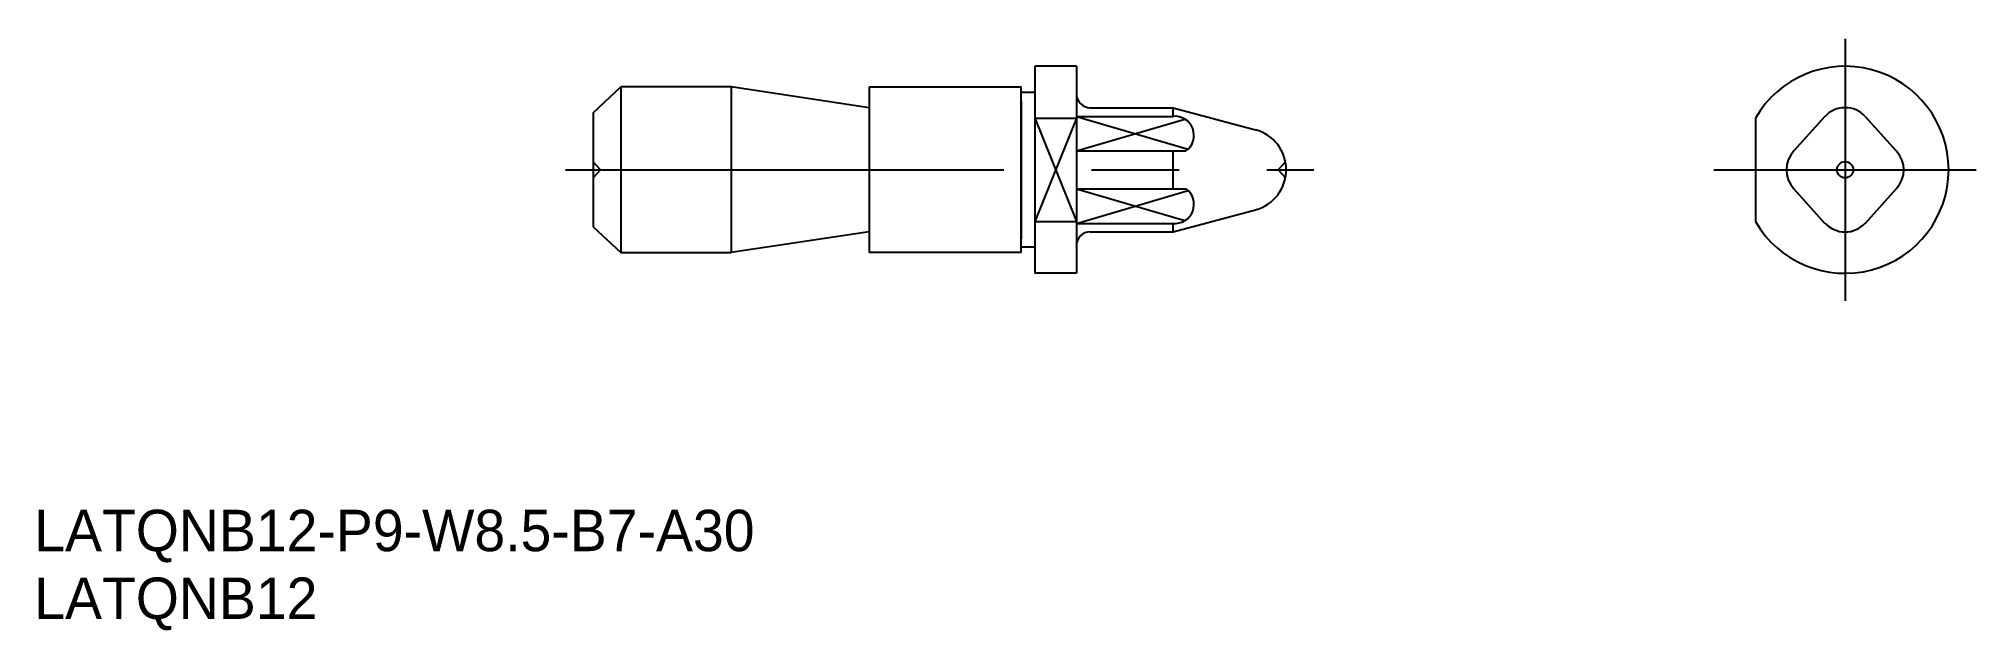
# Model space of a CAD drawing. Extents: x 38 to 178, y 108 to 151.
import ezdxf

# ---------------------------------------------------------------- set-up
doc = ezdxf.new("R2010")
doc.units = 0
doc.linetypes.add('CENTER', pattern=[50.8, 31.75, -6.35, 6.35, -6.35])
doc.linetypes.add('DASHED', pattern=[19.05, 12.7, -6.35])
doc.layers.get('0').update_dxf_attribs({"linetype": 'CONTINUOUS'})
doc.layers.add('CENTER', color=1, linetype='CENTER')

# ---------------------------------------------------------------- blocks, each defined once
blk = doc.blocks.new('*U2')
at = {"color": 7, "linetype": 'DASHED'}
blk.add_text('LATQNB12', height=3, dxfattribs=at).set_placement((37.43, 108.65))
blk = doc.blocks.new('*U3')
at = {"color": 7, "linetype": 'DASHED'}
blk.add_text('LATQNB12-P9-W8.5-B7-A30', height=3, dxfattribs=at).set_placement((37.43, 113.56))

msp = doc.modelspace()

# ---------------------------------------------------------------- linework, layer by layer
at = {"color": 7, "linetype": 'CONTINUOUS'}
for p, q in [((112.91, 148.69), (109.91, 148.69)), ((109.91, 148.69), (109.91, 133.69)), ((112.91, 148.69), (112.91, 133.69)), ((77.91, 145.31), (79.91, 147.19)), ((87.91, 147.19), (79.91, 147.19)), ((79.91, 147.19), (79.91, 135.19)), ((87.91, 147.19), (87.91, 135.19)), ((97.91, 145.69), (87.91, 147.19)), ((97.91, 147.19), (97.91, 135.19)), ((97.91, 147.19), (108.91, 147.19)), ((108.91, 135.19), (108.91, 147.19)), ((109.91, 146.79), (108.91, 146.79)), ((108.91, 146.19), (108.91, 136.19)), ((77.91, 145.31), (77.91, 137.06)), ((109.91, 144.93), (112.91, 144.93)), ((112.91, 145.69), (112.91, 145.69)), ((113.91, 145.69), (119.91, 145.69)), ((119.91, 145.69), (125.89, 144.08)), ((162.09, 144.93), (162.09, 137.44)), ((167.13, 145.06), (164.88, 142.56)), ((170.04, 145.06), (172.29, 142.56)), ((164.88, 139.81), (167.13, 137.31)), ((172.29, 139.81), (170.04, 137.31)), ((119.91, 136.69), (125.89, 138.29)), ((77.91, 137.06), (79.91, 135.19)), ((97.91, 136.69), (87.91, 135.19)), ((109.91, 137.44), (112.91, 137.44)), ((112.91, 136.69), (112.91, 136.69)), ((113.91, 136.69), (119.91, 136.69)), ((79.91, 135.19), (87.91, 135.19)), ((108.91, 135.19), (97.91, 135.19)), ((109.91, 135.59), (108.91, 135.59)), ((112.91, 133.69), (109.91, 133.69))]:
    msp.add_line(p, q, dxfattribs=at)
at = {"color": 3, "linetype": 'CONTINUOUS'}
for p, q in [((109.91, 144.93), (112.91, 137.44)), ((112.91, 144.93), (109.91, 137.44)), ((112.91, 145.06), (119.91, 145.06)), ((112.91, 145.06), (121, 142.68)), ((112.91, 145.06), (119.91, 145.06)), ((112.91, 142.56), (120.77, 144.86)), ((78.44, 141.19), (77.91, 141.77)), ((112.91, 142.56), (120.85, 142.56)), ((78.44, 141.19), (77.91, 140.6)), ((112.91, 139.81), (120.77, 137.51)), ((112.91, 139.81), (120.85, 139.81)), ((112.91, 137.31), (121, 139.69)), ((112.91, 137.31), (119.91, 137.31)), ((112.91, 137.31), (119.91, 137.31))]:
    msp.add_line(p, q, dxfattribs=at)
at = {"color": 3, "linetype": 'DASHED'}
for p, q in [((119.91, 145.06), (119.91, 145.69)), ((119.91, 139.81), (119.91, 142.56)), ((127.52, 141.19), (128.06, 141.77)), ((127.52, 141.19), (128.06, 140.6)), ((119.91, 136.69), (119.91, 137.31))]:
    msp.add_line(p, q, dxfattribs=at)
at = {"color": 7, "linetype": 'CONTINUOUS'}
msp.add_circle((168.59, 141.19), 0.59, dxfattribs=at)
for centre, radius, start, end in [((168.59, 141.19), 7.5, 209.9264, 150.0736), ((113.91, 146.69), 1, 180, 270), ((168.59, 143.69), 2, 43.3634, 136.6366), ((125.11, 141.19), 3, 285, 75), ((166.34, 141.19), 2, 136.6366, 223.3634), ((170.84, 141.19), 2, 316.6366, 43.3634), ((113.91, 135.69), 1, 90, 180), ((168.59, 138.69), 2, 223.3634, 316.6366)]:
    msp.add_arc(centre, radius, start, end, dxfattribs=at)
at = {"color": 3, "linetype": 'CONTINUOUS'}
for centre, start, end in [((120.05, 143.69), 305.1719, 95.8835), ((120.05, 138.68), 264.1165, 54.8281)]:
    msp.add_arc(centre, 1.38, start, end, dxfattribs=at)
at = {"layer": 'CENTER', "color": 1, "linetype": 'CENTER'}
for p, q in [((168.59, 150.69), (168.59, 131.69)), ((75.91, 141.19), (130.11, 141.19)), ((159.09, 141.19), (178.09, 141.19))]:
    msp.add_line(p, q, dxfattribs=at)

# ---------------------------------------------------------------- block references
at = {"color": 3, "linetype": 'DASHED'}
for name in ['*U3', '*U2']:
    msp.add_blockref(name, (0, 0), dxfattribs=at)

doc.saveas('drawing.dxf')
